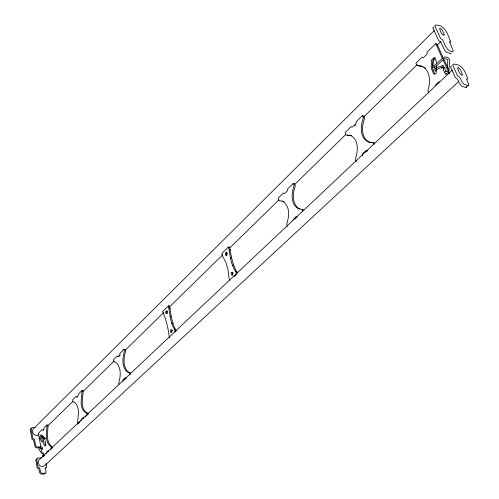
<?xml version="1.0" encoding="UTF-8"?>
<svg xmlns="http://www.w3.org/2000/svg" width="499" height="499" viewBox="0 0 499 499"><rect width="100%" height="100%" fill="white"/><g stroke="black" fill="none" stroke-linecap="round" stroke-linejoin="round"><path stroke-width="0.75" d="M362.436 155.763L362.449 154.441L363.172 153.187L365.717 150.785L366.771 150.361L367.532 150.96M46.519 453.435L46.85 451.807L47.929 450.784L48.684 451.395M122.991 381.379L123.471 379.471L124.987 378.042L125.598 377.905L126.022 378.523M80.988 420.956L81.424 419.166L82.784 417.881L83.333 417.782L83.707 418.393M447.497 68.076L447.778 59.755L447.297 59.175L444.503 58.657M448.907 71.176L449.562 60.466L449.287 59.044C448.258 57.298 445.994 56.774 444.116 57.079M432.371 67.596L434.149 58.633M45.871 467.993L44.985 468.436M41.18 436.089L41.149 438.702M42.01 448.358L42.284 447.622L42.702 447.722L42.577 449.281L42.084 448.769M42.783 453.31L43.238 452.786L43.544 453.797L43.351 454.77L42.496 455.581L42.752 456.984L44.904 454.957M167.271 311.176L166.778 312.443L167.103 313.696M171.668 331.311L172.167 330.045M227.039 252.862L226.477 254.247L226.87 255.557M232.871 272.491L232.309 273.876L232.702 275.211M43.126 437.554L43.382 440.941L44.174 442.663M435.197 85.803L435.889 84.537L438.434 82.142L439.513 81.73M292.969 219.99L295.826 216.766L296.737 216.435M468.28 85.547L468.773 84.687L466.49 79.098L467.706 78.961L467.663 78.599C465.105 71.413 462.361 64.296 453.672 64.121L453.036 64.327L452.743 65.163L457.415 75.443C460.989 77.027 460.889 81.992 464.033 84.262L468.28 85.547L466.141 87.512L461.893 86.233C458.749 83.969 458.862 79.004 455.294 77.426L450.647 67.153L450.934 66.317L451.57 66.105M466.141 87.512L466.634 86.645M451.215 52.875L450.709 53.674L446.486 52.314L444.94 50.842L440.605 41.885L438.521 40.382L432.876 27.907L433.182 27.133L433.818 26.965M433.837 70.041L434.448 69.087L439.394 66.498L442.906 66.086M45.172 473.139L44.467 474.044L40.887 474.05L39.851 473.146L38.772 468.754L37.238 467.975L35.797 460.047L36.302 459.211L37.712 458.724M40.332 446.979L39.633 447.846L36.084 447.803L35.055 446.904L33.52 439.987L32.005 439.207L30.227 429.427L31.368 428.285M41.174 446.168L40.475 447.042L36.926 446.992L35.897 446.094L34.356 439.17L32.84 438.39L31.057 428.597L32.198 427.456L35.086 427.412M435.783 69.866L435.234 70.44L439.981 67.964L442.613 67.689M434.217 30.551L32.909 429.308L32.323 431.872L33.857 434.479L36.602 435.608L38.941 434.592M52.37 448.177L52.121 446.861C45.209 441.758 48.085 432.128 47.96 425.017L46.881 424.992L44.205 427.618L43.875 429.24L42.808 430.281L42.072 429.708L38.373 433.338L41.991 452.874M88.111 414.519L87.824 413.16L85.529 411.893C79.965 405.936 83.227 397.522 83.09 390.623L81.986 390.574L78.617 393.873L78.181 395.663L76.84 396.973L76.303 397.085L75.942 396.499L72.623 399.749L73.029 401.726L75.243 402.942C80.732 408.899 77.457 417.264 77.607 424.138L79.859 422.017M130.819 374.287L130.488 372.884L127.912 371.693C122.81 366.391 123.571 358.145 125.505 351.627L125.024 349.568L123.889 349.481L120.14 353.155L119.666 355.051L118.182 356.511L117.583 356.66L117.171 356.068L113.485 359.679L113.953 361.725L116.435 362.86C121.457 368.162 120.671 376.352 118.762 382.827L119.08 384.218M176.11 330.906C171.943 323.165 170.883 314.495 169.573 305.949L168.406 305.825L162.593 311.526C166.329 319.853 168.294 328.66 169.329 337.717M237.437 273.09C232.546 265.2 231.237 256.087 229.646 247.13L228.448 246.955L221.793 253.48L222.604 256.237L225.866 262.343L227.974 269.485L228.997 278.018L229.821 280.719M299.525 208.931C291.678 204.222 292.663 193.412 295.283 185.927L294.497 183.632L293.269 183.389L287.798 188.753L287.15 191.123L284.979 193.244L284.093 193.593L283.463 193.007L278.099 198.265L278.86 200.542L283.806 201.421M371.256 142.471L369.747 142.321C360.683 138.129 361.65 126.116 364.626 118.251L363.696 115.88L362.442 115.562L356.174 121.706L356.161 123.01L355.444 124.27L352.961 126.702L351.945 127.145L351.209 126.571L345.077 132.591L345.969 134.942L350.273 135.329C359.18 139.583 358.132 151.484 355.219 159.275L356.136 161.701M447.378 71.656L448.295 71.544L448.688 69.954L437.024 44.087L435.752 43.669L426.994 52.258L427.044 53.593L426.364 54.853L423.888 57.279L422.846 57.703L422.048 57.111L415.929 63.105L416.983 65.531L421.505 66.024C430.706 70.234 430.712 82.31 427.874 90.593L428.953 93.088M47.854 425.878L72.91 401.364M82.934 391.559L114.121 361.058M118.575 356.698L120.247 355.063M125.261 350.161L163.684 312.58M169.255 307.135L222.716 254.839M229.958 247.76L278.966 199.831M294.553 184.58L345.788 134.468M354.702 125.748L355.812 124.663M363.609 117.034L417.07 64.745M437.124 45.135L441.022 41.323M42.795 436.806L41.86 437.941L42.465 441.415M444.222 68.007L444.728 67.527L443.181 67.652L443.754 70.739L444.671 72.374M42.696 453.872L42.128 453.622M442.769 57.878L435.14 65.07L433.288 65.743M449.817 72.461L448.539 72.068L445.813 74.289L444.958 73.097L444.921 72.236M452.188 70.191L38.579 460.278L37.999 462.929L39.552 465.598L42.334 466.708L44.698 465.611L458.55 81.587M436.176 66.224L443.748 59.094M124.613 379.539L126.128 378.111M295.396 218.55L297.061 216.984M365.96 152.039L366.977 151.078M50.318 449.849L51.409 448.826L51.035 446.848C44.13 441.734 47.006 432.103 46.881 424.992M85.179 417.008L87.138 415.162L86.714 413.122L84.418 411.85C78.854 405.887 82.117 397.472 81.986 390.574M234.355 276.446L236.058 274.843M435.565 57.859L433.163 59.836L432.695 60.947L432.645 68.787L434.648 73.84M435.552 66.629L434.018 67.047L434.766 66.779L434.348 66.941M445.407 71.457L447.017 71.145L447.41 69.561L443 59.761M441.958 65.65L443.018 65.369L443.505 66.404L442.931 67.727L441.871 68.007L441.627 67.49M41.429 457.945L37.793 458.045L36.645 459.242L38.092 467.183L39.627 467.956L40.706 472.353L41.741 473.258L45.328 473.258L46.027 472.347L45.49 467.968L46.725 467.201L46.058 463.608M347.217 135.241L351.521 135.634M168.406 305.825C170.009 313.815 170.047 322.335 174.6 329.483L175.773 329.589M171.7 323.308L172.872 323.414M372.765 142.614L374.275 142.758L374.755 143.98M169.909 316.428L171.082 316.541M169.105 308.494L170.271 308.613M418.249 65.918L422.772 66.411M228.448 246.955C230.376 255.295 230.494 264.333 235.827 271.556L237.037 271.718M232.422 265.231L233.626 265.399M230.288 258.077L231.486 258.245M229.278 249.725L230.476 249.899M303.429 209.636L298.283 208.707C290.443 203.985 291.435 193.175 294.054 185.69L293.269 183.389M41.136 435.901L44.486 438.871M435.808 68.282L433.388 67.29M435.034 71.469L435.39 71.631M423.932 67.172L425.666 68.313M282.584 201.197C290.299 205.937 289.252 216.653 286.675 224.076L287.455 226.415M118.3 356.149L118.712 356.741M40.263 439.226L42.272 442.189M41.423 453.161L38.635 448.682M77.039 396.543L77.407 397.135M43.525 437.554L44.642 439.532M445.969 71.432L445.195 70.053L444.728 67.527M44.81 443.892L45.758 445.732M43.101 442.644L44.679 445.719L45.097 446.062L45.546 445.782L45.808 443.991L45.197 440.723M43.145 429.733L43.45 430.344M435.752 43.669L442.37 58.364M448.539 72.068L449.349 73.871M446.231 73.49L446.593 74.289M45.515 439.008L45.153 438.103L41.985 435.097L40.912 434.866L39.995 436.6L40.063 438.74M362.442 115.562L363.372 117.932C360.397 125.804 359.423 137.818 368.487 142.022L373.009 142.452L373.732 144.286M302.188 209.412L302.793 211.183M235.827 271.556L236.626 274.307M174.6 329.483L175.268 332.122M123.889 349.481L124.37 351.546C122.436 358.064 121.675 366.31 126.771 371.624L129.347 372.815L129.84 374.924M443.181 67.652L443.268 68.089M436.388 63.966L436.157 60.909L434.298 57.46L431.566 59.949L431.373 68.394L433.375 73.453L434.186 74.176L435.303 73.964L436.232 72.86L436.581 71.382L436.425 65.45M444.091 34.25L444.085 35.173L443.455 35.211C441.178 33.845 440.018 30.819 439.675 28.343L441.203 28.867L442.201 30.115L444.091 34.25M40.425 448.202L40.132 449.044L40.151 448.021L40.425 448.202M449.574 41.904L453.285 50.892L452.78 51.69C446.468 51.241 445.002 44.667 442.65 39.883L440.567 38.373L434.897 25.892L435.203 25.118C445.114 24.488 447.634 34.369 450.74 41.754L450.491 42.141L449.574 41.904M166.105 311.058L165.612 312.324L165.936 313.584L166.76 313.572L167.252 312.305L166.922 311.045L166.105 311.058M170.995 329.939L170.496 331.211L170.826 332.49L171.662 332.502L172.161 331.23L171.831 329.945L170.995 329.939M225.835 252.694L225.28 254.078L225.667 255.382L226.615 255.307L227.17 253.922L226.783 252.613L225.835 252.694M231.667 272.329L231.106 273.72L231.499 275.055L232.459 274.999L233.027 273.608L232.628 272.273L231.667 272.329M462.324 75.062L461.694 75.131C459.199 73.621 458.057 70.247 457.577 67.565L458.207 67.502C460.702 69.018 461.843 72.38 462.324 75.062"/></g></svg>
